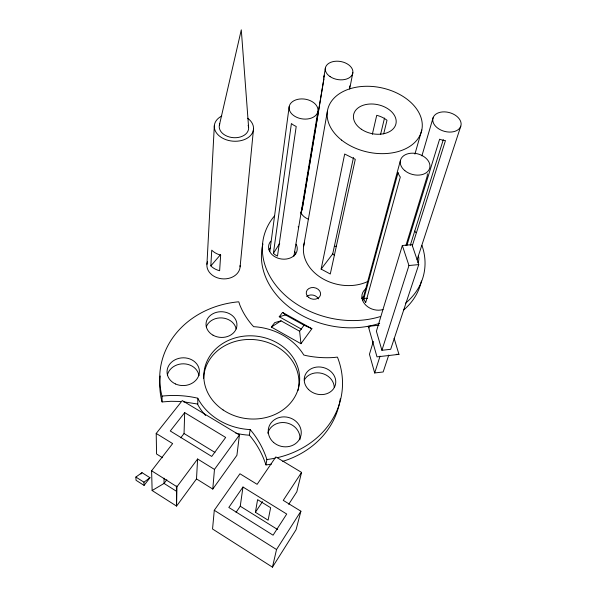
<?xml version="1.0" encoding="UTF-8"?>
<svg xmlns="http://www.w3.org/2000/svg" width="597" height="597" viewBox="0 0 597 597"><rect width="100%" height="100%" fill="white"/><g stroke="black" fill="none" stroke-linecap="round" stroke-linejoin="round"><path stroke-width="0.9" d="M212.771 489.07L214.472 469.421L197.607 459.003L196.503 478.913L212.771 489.07L236.912 455.31L239.427 434.997L182.279 400.587L156.213 433.444L172.637 443.586L151.608 470.779L152.131 490.533L176.57 506.099L176.391 485.936M197.607 459.003L176.951 486.756L176.57 506.099L196.503 478.913M180.712 437.847L184.055 433.519L184.682 412.624L225.673 437.444L211.719 456.436L170.287 430.997L184.682 412.624M205.607 415.497A58.909 51.208 6.4 0 1 197.816 404.706L197.786 398.221C186.115 395.445 173.973 394.856 162.056 396.102L161.78 395.236A91.557 79.311 6.4 0 1 237.77 301.881L238.785 301.828L239.807 304.933A84.49 67.536 12 0 0 252.389 325.343L253.695 326.708L254.501 326.731A59.446 51.446 6.5 0 1 303.403 354.387L303.754 355.006L306.433 355.67A84.49 67.536 12 0 0 334.133 357.476L337.372 357.096L337.76 357.946A91.557 79.311 6.4 0 1 277.777 457.571M206.935 264.329L214.338 125.571M210.823 265.844L211.741 250.15A17.141 13.313 4.2 0 0 220.666 255.076L219.629 270.725A16.798 13.216 4 0 1 210.86 265.889L220.584 254.591M214.286 510.293L212.547 529.002L272.456 567.15L296.067 529.711L300.903 511.204L283.254 500.361L301.56 472.399L275.851 456.921L257.128 484.324L239.949 473.772L214.286 510.293L276.53 549.538L272.456 567.15M240.106 266.814L253.516 128.93M269.829 251.404L289.179 106.609M273.411 253.352L291.411 123.519A14.418 9.962 8.7 0 0 296.216 126.422L277.493 256.053A12.358 9.612 8.5 0 1 273.411 253.352L279.702 243.389M271.434 464.108A90.729 78.946 6.4 0 1 266.971 464.817L265.934 464.906C262.404 454.033 256.807 443.832 249.359 435.146L250.143 429.541L249.285 429.534A59.446 51.446 6.5 0 1 198.114 398.908L197.786 398.221M236.039 512.368L240.248 506.219L242.979 487.025L286.717 514.039L273.075 535.188L228.823 507.457L242.979 487.025M293.896 256.18L317.925 111.221A14.552 9.97 8.7 0 0 297.657 99.371A14.552 9.97 8.7 0 0 295.03 116.437A14.552 9.97 8.7 0 0 317.925 111.221M301.172 213.793L302.172 207.801M323.88 77.02L325.343 68.222M323.858 78.856L302.709 206.01A11.903 8.925 10.2 0 0 302.142 209.674L323.895 78.953A13.806 9.142 10.1 0 1 324.469 75.192L324.164 77.02M255.397 512.278L257.591 499.652L270.628 507.719L268.113 520.203L255.397 512.278L262.538 501.622M303.664 246.024L327.387 111.311M265.934 464.906L266.904 459.481C263.322 448.534 257.665 438.273 250.143 429.541M349.484 87.669L349.835 85.849M349.648 89.035L352.857 72.655M321.141 269.098L344.678 154.019L355.297 159.302L330.283 274.008L321.141 269.098L332.716 253.897L353.484 157.511M219.435 124.93L241.292 29.85L248.621 127.43M372.327 134.347L376.722 115.325L378.192 115.728A21.41 14.761 12.3 0 1 385.886 119.43L386.998 120.281L383.699 133.825M380.61 134.273L384.505 118.064M301.56 472.399L296.828 491.786L288.709 504.301M362.513 300.672L400.408 160.563M363.924 298.343L398.095 172.518A14.97 10.612 15.1 0 0 400.303 177.01L365.7 302.575A12.768 10.134 16.7 0 1 363.924 298.343L367.618 298.299M414.922 154.086L421.803 129.959M421.892 155.892L433.131 117.616M373.341 341.387L369.446 354.26L374.685 372.968L383.162 371.968L388.766 355.051M402.333 245.501L376.401 331.26L381.916 350.29L390.669 349.305L418.751 264.605L411.982 244.628L402.333 245.501L408.96 265.523L381.916 350.29M405.945 245.464L426.922 177.137A14.97 10.612 15.1 0 0 427.31 173.817M406.87 245.449L439.608 139.198A14.35 9.686 15.5 0 0 445.466 140.571L412.296 245.807M410.258 245.427L443.302 139.653M374.685 372.968L380.073 356.088M417.087 259.755L460.794 126.168A14.485 9.701 15.4 0 0 442.675 111.915A14.485 9.701 15.4 0 0 437.332 127.848A14.485 9.701 15.4 0 0 460.794 126.168M276.53 549.538L300.903 511.204M214.472 469.421L239.427 434.997M300.963 343.708L299.619 331.223L281.038 320.835L274.747 322.619L271.351 327.052L300.963 343.708L311.888 328.716L282.568 312.41L279.239 316.761L301.5 329.186M299.619 331.223L304.037 325.238L311.888 328.716M166.839 479.742L164.048 483.428L152.131 490.533M144.064 485.398L149.981 477.719L141.996 472.667L135.87 477.055L136.049 480.294L144.064 485.398L143.937 482.182L135.87 477.055M140.914 474.055L141.996 472.667M143.937 482.182L149.981 477.719M271.351 327.052L281.038 320.835M279.239 316.761L285.53 314.94L304.037 325.238M394.124 338.312L398.96 354.357L376.991 356.864L368.297 326.35L379.058 325.201M408.96 265.523L418.751 264.605M266.904 459.481L267.949 459.392A91.557 79.311 6.4 0 0 275.127 458.16M160.25 375.983A90.729 78.946 6.4 0 0 161.824 401.087L162.093 401.938L170.861 401.296L180.637 401.468M396.259 354.32L398.96 354.357M249.359 435.146L248.509 435.138A58.909 51.208 6.4 0 1 235.867 433.146M183.279 401.759L197.495 404.02M184.055 433.519L214.92 452.407M162.6 457.757L156.563 453.989L156.213 433.444M240.248 506.219L277.695 529.584M151.608 470.779L176.951 486.756M176.287 491.167L164.048 483.428L164.026 478.145M282.568 312.41L285.53 314.94M332.716 253.897L333.678 254.725A18.649 14.313 12.9 0 0 334.678 255.464M368.297 326.35L369.312 327.872M162.056 396.102L162.093 401.938M362.76 300.492A12.641 10.097 16.8 0 1 363.319 299.582M240.106 265.434A16.634 13.171 3.9 0 1 221.606 278.762A16.634 13.171 3.9 0 1 207.547 261.628M247.725 118.266A19.656 13.776 5.2 0 1 247.27 138.161A19.656 13.776 5.2 0 1 219.017 135.72A19.656 13.776 5.2 0 1 221.771 116.027M248.121 125.28A14.746 10.336 5.2 0 1 233.875 137.706A14.746 10.336 5.2 0 1 219.771 123.885M421.422 281.008A81.386 63.401 13.1 0 1 403.602 310.074M379.67 323.313A81.386 63.401 13.1 0 1 293.888 310.522A81.386 63.401 13.1 0 1 262.934 243.979M421.937 245.345A82.192 63.603 13 0 1 405.535 303.209M380.102 316.641A82.192 63.603 13 0 1 283.582 293.814A82.192 63.603 13 0 1 274.605 215.778M414.803 231.076A82.192 63.603 13 0 1 415.781 232.606M296.112 244.233A14.418 11.216 8.5 0 1 281.821 259.061A14.418 11.216 8.5 0 1 270.717 241.233M368.371 281.187A41.051 31.731 13 0 1 321.962 278.269A41.051 31.731 13 0 1 304.373 242.785M298.358 226.42A6.858 5.224 8.9 0 1 298.164 226.942M306.686 296.478A7.164 5.798 11.6 0 1 318.44 298.858M308.074 219.054A13.895 10.418 10.2 0 1 300.589 212.047M302.686 202.816A13.895 10.418 10.2 0 1 303.604 202.047M301.41 210.532A13.761 10.395 10.2 0 1 302.321 209.763M334.865 246.427A18.291 14.224 13 0 1 336.604 246.031M418.318 255.844A14.365 10.94 17 0 1 417.99 262.687M383.073 309.53A14.895 11.821 16.7 0 1 364.536 303.754A14.895 11.821 16.7 0 1 366.379 288.373M268.986 249.859A14.276 11.179 8.5 0 1 270.553 247.956M294.851 251.83A14.276 11.179 8.5 0 1 295.724 254.113M361.648 298.41A14.746 11.776 16.8 0 1 363.349 296.53M267.755 433.198A16.44 14.821 12.8 0 1 286.567 422.907A16.44 14.821 12.8 0 1 299.888 439.832M340.245 398.863A90.729 78.946 6.4 0 1 282.732 461.354M203.644 378.229A47.745 41.417 6.4 0 1 256.874 339.902A47.745 41.417 6.4 0 1 297.993 390.528M167.369 375.006A16.044 13.821 -2.3 0 1 183.66 363.819A16.044 13.821 -2.3 0 1 198.98 375.67M206.293 326.865A15.335 12.798 3.1 0 1 221.994 317.932A15.335 12.798 3.1 0 1 236.151 328.962M304.373 379.938A15.783 13.612 15.2 0 1 321.85 373.371A15.783 13.612 15.2 0 1 334.245 387.475M404.818 170.623A15.126 10.627 15 0 0 429.534 168.615A15.126 10.627 15 0 0 410.937 153.235A15.126 10.627 15 0 0 404.818 170.623M341.633 140.123A48.141 32.865 12.2 0 0 420.848 133.288A48.141 32.865 12.2 0 0 361.655 86.505A48.141 32.865 12.2 0 0 341.633 140.123M308.619 297.41A7.239 5.821 11.6 0 0 320.455 295.097A7.239 5.821 11.6 0 0 311.186 287.657A7.239 5.821 11.6 0 0 308.619 297.41M361.334 129.228A21.656 14.776 12.2 0 0 395.93 123.885A21.656 14.776 12.2 0 0 367.155 104.303A21.656 14.776 12.2 0 0 361.334 129.228M213.054 335.201A15.47 12.843 3.2 0 0 236.927 325.529A15.47 12.843 3.2 0 0 214.487 312.992A15.47 12.843 3.2 0 0 213.054 335.201M273.553 442.399A16.597 14.895 12.7 0 0 300.858 435.825A16.597 14.895 12.7 0 0 279.821 417.37A16.597 14.895 12.7 0 0 273.553 442.399M223.106 409.96A48.006 41.529 6.5 0 0 299.351 383.617A48.006 41.529 6.5 0 0 232.793 338.678A48.006 41.529 6.5 0 0 223.106 409.96M175.511 383.975A16.186 13.88 -2.1 0 0 199.413 371.17A16.186 13.88 -2.1 0 0 174.764 359.939A16.186 13.88 -2.1 0 0 175.511 383.975M308.373 389.348A15.925 13.671 15.1 0 0 335.051 385.916A15.925 13.671 15.1 0 0 316.529 367.095A15.925 13.671 15.1 0 0 308.373 389.348M330.081 76.617A13.932 9.142 10.1 0 0 352.663 73.588A13.932 9.142 10.1 0 0 334.521 61.357A13.932 9.142 10.1 0 0 330.081 76.617"/></g></svg>
